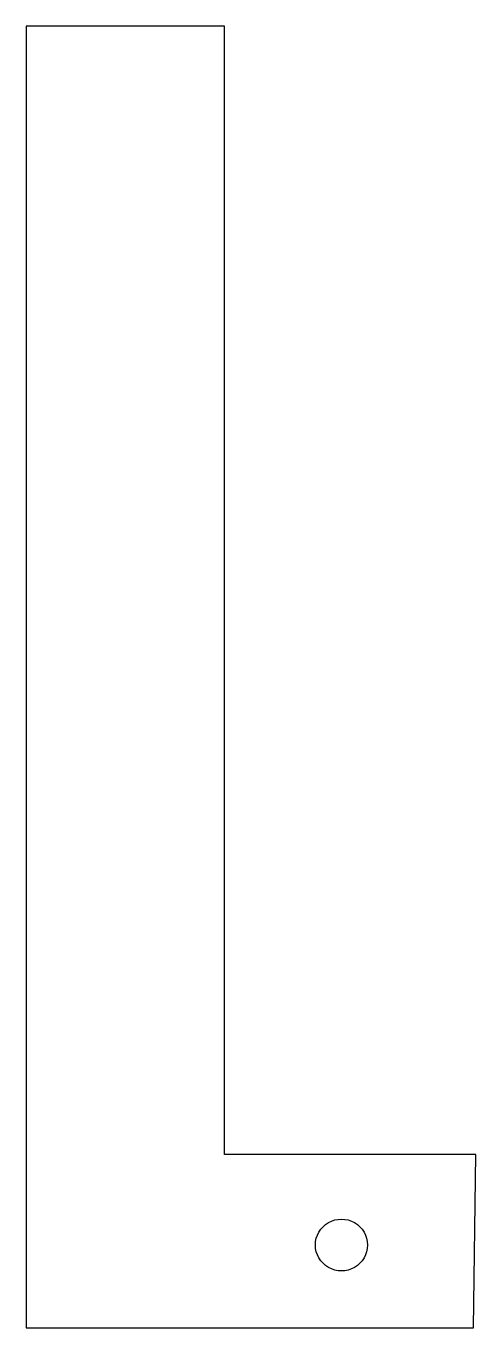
# Model space of a CAD drawing. Extents: x 4.9 to 23, y 4.9 to 57.2.
import ezdxf

# ---------------------------------------------------------------- set-up
doc = ezdxf.new("R2010")
doc.units = 0
doc.layers.add('Layer_1', color=7, linetype='CONTINUOUS')

msp = doc.modelspace()

# ---------------------------------------------------------------- linework, layer by layer
at = {"layer": 'Layer_1', "color": 7}
for points in [[(4.938889, 57.150001), (4.938889, 4.938889), (22.880159, 4.938889), (22.980953, 11.893652), (12.901587, 11.893652), (12.901587, 57.150001), (4.938889, 57.150001)], [(18.6336, 8.265078), (18.6336, 8.265078)]]:
    msp.add_lwpolyline(points, dxfattribs=at)
for points in [[(16.543383, 8.265078), (16.543383, 8.636082), (16.742579, 8.978905), (17.065937, 9.164407)], [(17.065937, 9.164407), (17.389295, 9.349909), (17.787688, 9.349909), (18.111046, 9.164407)], [(18.111046, 9.164407), (18.434403, 8.978905), (18.6336, 8.636082), (18.6336, 8.265078)], [(17.065937, 7.365749), (16.742579, 7.551251), (16.543383, 7.894073), (16.543383, 8.265078)], [(18.6336, 8.265078), (18.6336, 7.894073), (18.434403, 7.551251), (18.111046, 7.365749)], [(18.111046, 7.365749), (17.787688, 7.180247), (17.389295, 7.180247), (17.065937, 7.365749)]]:
    msp.add_open_spline(points, degree=3, dxfattribs=at)

doc.saveas('drawing.dxf')
